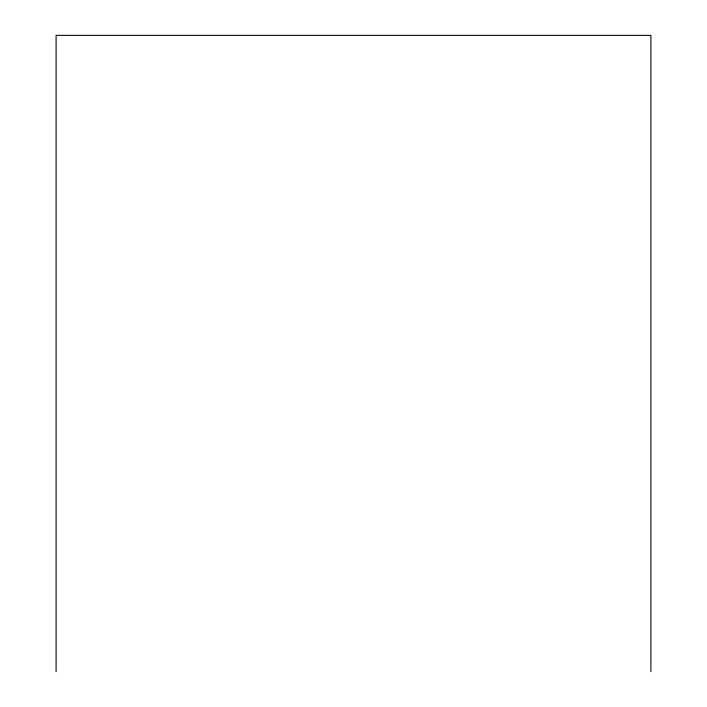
<?xml version="1.0" encoding="UTF-8"?>
<svg xmlns="http://www.w3.org/2000/svg" width="707" height="707" viewBox="0 0 707 707"><rect width="100%" height="100%" fill="white"/><g stroke="black" fill="none" stroke-linecap="round" stroke-linejoin="round"><path stroke-width="1.06" d="M650.9 671.65L650.9 35.35L56.1 35.35L56.1 671.65"/></g></svg>
